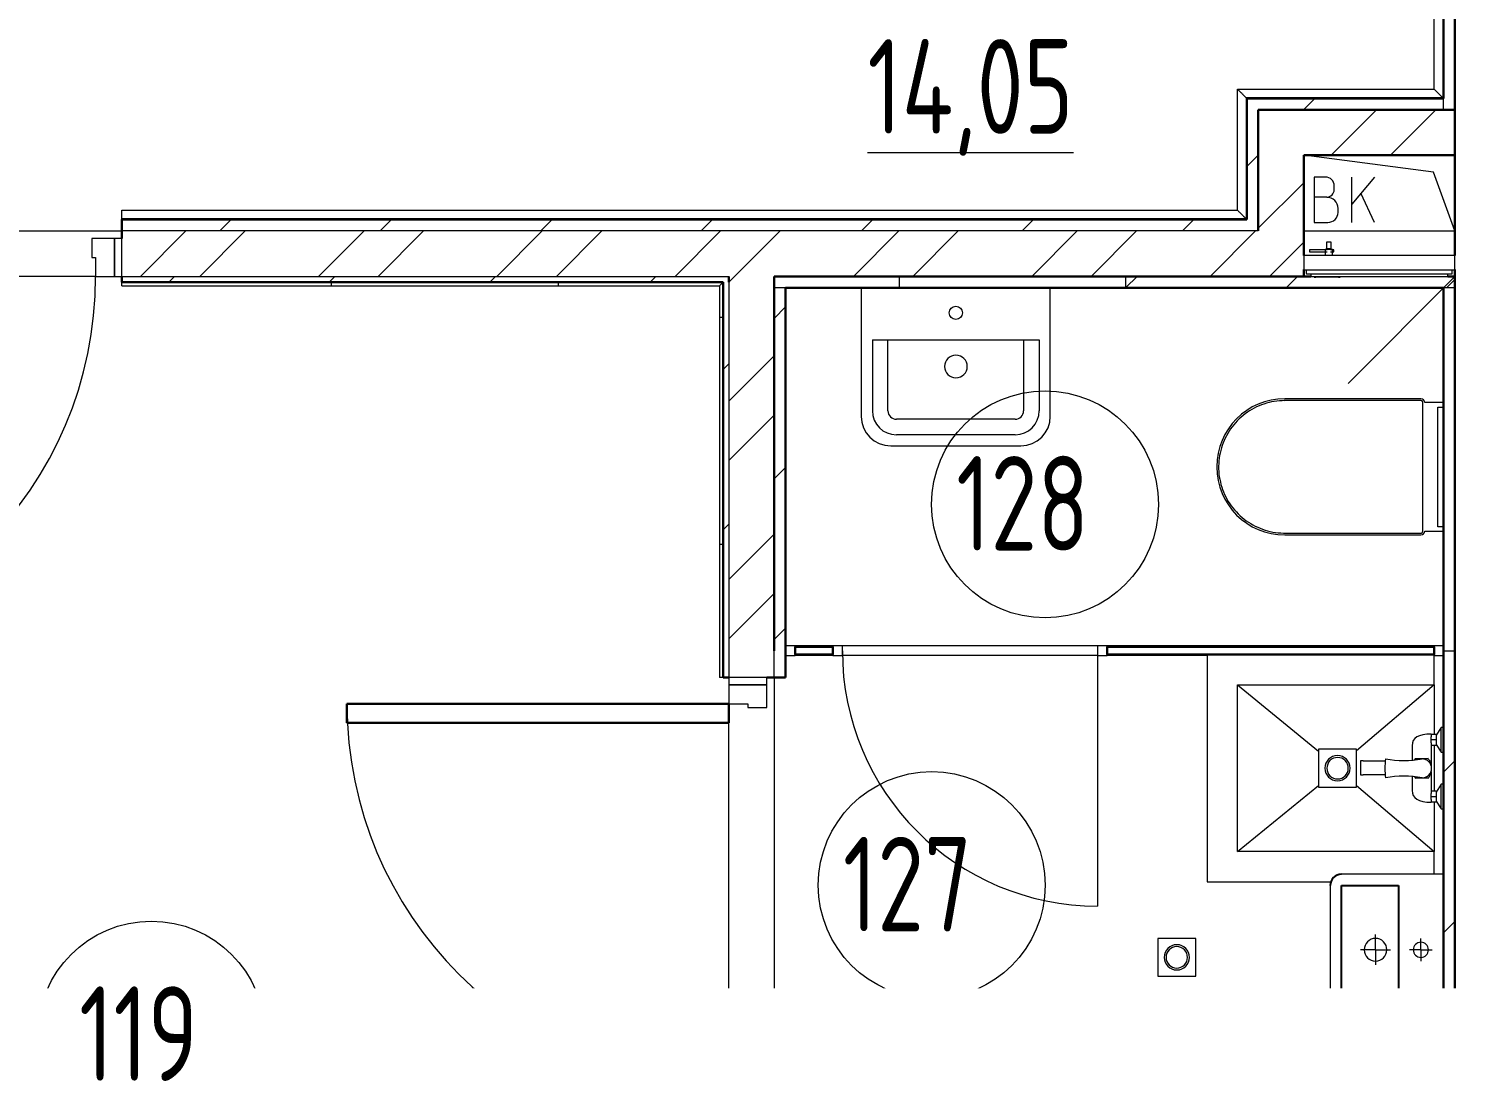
# Model space of a CAD drawing. Header units: millimetres. Extents: x -396912 to 182286, y -43638 to 41610.
# Drawn here: x -2323 to 1453, y -9726 to -6942 of the extents above; entities that cross this region are included whole.
import ezdxf
from ezdxf import colors
from ezdxf.entities.mleader import LeaderData, LeaderLine
from ezdxf.math import Vec2, Vec3

# ---------------------------------------------------------------- set-up
doc = ezdxf.new("R2010")
doc.units = ezdxf.units.MM
for name, color, linetype, lineweight in [('RC-Выноски', 7, 'Continuous', 0), ('Витраж', 7, 'Continuous', 9), ('Двери', 252, 'Continuous', 9), ('Марки помещений', 252, 'Continuous', 20), ('Обобщенные модели', 252, 'Continuous', 18), ('Оборудование', 8, 'Continuous', 18), ('Ограждение', 252, 'Continuous', 9), ('Сантехника', 252, 'Continuous', 9), ('Стены внутренние', 7, 'Continuous', 18), ('Стены наружные', 7, 'Continuous', 18), ('Стены разрез', 7, 'Continuous', 30), ('Стены штриховка', 7, 'Continuous', 9)]:
    doc.layers.add(name, color=color, linetype=linetype, lineweight=lineweight)
doc.layers.add('Узлы', color=7, linetype='Continuous')
doc.styles.add('GOST Common_3', font='', dxfattribs={"height": 3.5})
doc.styles.add('RubezhCAD', font='', dxfattribs={"oblique": 10})
doc.styles.get('GOST Common_3').set_extended_font_data('GOST 2.304 type A')
doc.styles.get('RubezhCAD').set_extended_font_data('GOST type A')
pattern_1 = [(0, (-32121.8, 94), (0, 600), []), (90, (-32121.8, 94), (-600, 4e-14), [])]
pattern_2 = [(0, (-32121.82, 94), (190.5, 190.5), [95.25, -285.75]), (90, (-32074.2, 46.37), (-190.5, 190.5), [95.25, -285.75])]

# ---------------------------------------------------------------- blocks, each defined once
blk = doc.blocks.new('1 этаж')
at = {"layer": 'Ограждение', "true_color": 0x636466}
h = blk.add_hatch(dxfattribs=at)
h.set_pattern_fill('FP_34', color=251, style=0, pattern_type=2)
h.set_pattern_definition(pattern_2)
h.paths.add_polyline_path([(-4282.8, -8045.7), (-4282.8, -5375.7), (-4284.8, -5377.7), (-4284.8, -8043.7)])
h = blk.add_hatch(dxfattribs=at)
h.set_pattern_fill('FP_34', color=251, style=0, pattern_type=2)
h.set_pattern_definition(pattern_2)
h.paths.add_polyline_path([(-4802.8, -8365.7), (-4802.8, -8045.7), (-4804.8, -8043.7), (-4804.8, -8363.7)])
h = blk.add_hatch(dxfattribs=at)
h.set_pattern_fill('FP_25', color=251, style=0, pattern_type=2)
h.set_pattern_definition(pattern_1)
h.paths.add_polyline_path([(-6197.8, -8540.7), (-6187.8, -8530.7), (-7777.8, -8530.7), (-7777.8, -8540.7), (-6495.2, -8540.7)])
h = blk.add_hatch(dxfattribs=at)
h.set_pattern_fill('FP_25', color=251, style=0, pattern_type=2)
h.set_pattern_definition(pattern_1)
h.paths.add_polyline_path([(-6187.8, -9575.7), (-6187.8, -8530.7), (-6197.8, -8540.7), (-6197.8, -9575.7)])
at = {"color": 251, "lineweight": 18, "true_color": 0x636466}
for p, q in [((-4309.4, -8240.2), (-4652.8, -8195.7)), ((-4595.3, -8253), (-4625.3, -8253)), ((-4625.3, -8253), (-4625.3, -8373)), ((-4465.3, -8253), (-4525.3, -8324.5)), ((-4525.3, -8373), (-4525.3, -8253)), ((-4252.8, -8395.7), (-4309.4, -8240.2)), ((-4592, -8306.4), (-4625.3, -8306.4)), ((-4572, -8286.4), (-4572, -8276.4)), ((-4465.3, -8373), (-4501.3, -8295.9)), ((-4562, -8346.4), (-4562, -8336.4)), ((-4625.3, -8373), (-4588.6, -8373))]:
    blk.add_line(p, q, dxfattribs=at)
for centre, radius, start, end in [((-4595.3, -8276.4), 23.3, 0, 90), ((-4592, -8286.4), 20, 270, 0), ((-4592, -8336.4), 30, 0, 90), ((-4588.6, -8346.4), 26.7, 270, 0)]:
    blk.add_arc(centre, radius, start, end, dxfattribs=at)
at = {"layer": 'Витраж', "color": 251, "lineweight": 18, "true_color": 0x636466}
for p, q in [((-5997.8, -9492.7), (-6022.8, -9492.7)), ((-6022.8, -9492.7), (-6022.8, -9517.7)), ((-5997.8, -9517.7), (-5997.8, -9492.7)), ((-6022.8, -9517.7), (-5997.8, -9517.7))]:
    blk.add_line(p, q, dxfattribs=at)
at = {"layer": 'Витраж', "color": 251, "true_color": 0x636466}
for p, q in [((-5897.8, -9492.7), (-5997.8, -9492.7)), ((-5197.8, -9492.7), (-5872.8, -9492.7)), ((-4307.8, -9492.7), (-5172.8, -9492.7)), ((-5897.8, -9517.7), (-5997.8, -9517.7)), ((-5197.8, -9517.7), (-5872.8, -9517.7)), ((-4907.8, -9517.7), (-5172.8, -9517.7))]:
    blk.add_line(p, q, dxfattribs=at)
at = {"layer": 'Витраж', "color": 251, "lineweight": 18, "true_color": 0x636466, "extrusion": (0, 0, -1)}
for p, q in [((-5872.8, -9492.7), (-5897.8, -9492.7)), ((-5897.8, -9492.7), (-5897.8, -9517.7)), ((-5872.8, -9517.7), (-5872.8, -9492.7)), ((-5172.8, -9492.7), (-5197.8, -9492.7)), ((-5197.8, -9492.7), (-5197.8, -9517.7)), ((-5172.8, -9517.7), (-5172.8, -9492.7)), ((-4282.8, -9492.7), (-4307.8, -9492.7)), ((-4307.8, -9492.7), (-4307.8, -9517.7)), ((-4282.8, -9517.7), (-4282.8, -9492.7)), ((-5897.8, -9517.7), (-5872.8, -9517.7)), ((-5197.8, -9517.7), (-5172.8, -9517.7)), ((-4307.8, -9517.7), (-4282.8, -9517.7))]:
    blk.add_line(p, q, dxfattribs=at)
at = {"layer": 'Двери', "color": 251, "true_color": 0x636466}
for p, q in [((-7797.8, -8415.7), (-7857.8, -8415.7)), ((-7857.8, -8415.7), (-7857.8, -8465.7)), ((-7797.8, -8515.7), (-7797.8, -8415.7)), ((-7797.8, -8415.7), (-7797.8, -8515.7)), ((-7777.8, -8415.7), (-7797.8, -8415.7)), ((-7777.8, -8515.7), (-7777.8, -8415.7)), ((-7857.8, -8465.7), (-7847.8, -8465.7)), ((-7847.8, -8465.7), (-7847.8, -8515.7)), ((-7847.8, -8515.7), (-7797.8, -8515.7)), ((-7797.8, -8515.7), (-7777.8, -8515.7)), ((-5197.8, -9517.7), (-5197.8, -10180.2)), ((-6072.8, -9575.7), (-6172.8, -9575.7)), ((-6172.8, -9575.7), (-6172.8, -9595.7)), ((-6072.8, -9595.7), (-6072.8, -9575.7)), ((-6072.8, -9595.7), (-6172.8, -9595.7)), ((-6172.8, -9595.7), (-6172.8, -9645.7)), ((-6172.8, -9595.7), (-6072.8, -9595.7)), ((-6072.8, -9655.7), (-6072.8, -9595.7)), ((-6172.8, -9645.7), (-6122.8, -9645.7)), ((-6122.8, -9645.7), (-6122.8, -9655.7)), ((-6122.8, -9655.7), (-6072.8, -9655.7))]:
    blk.add_line(p, q, dxfattribs=at)
at = {"layer": 'Двери', "color": 251, "lineweight": 30, "true_color": 0x636466}
for p, q in [((-6172.8, -9645.7), (-7182.8, -9645.7)), ((-7182.8, -9645.7), (-7182.8, -9695.7)), ((-6172.8, -9695.7), (-6172.8, -9645.7)), ((-7182.8, -9695.7), (-6172.8, -9695.7))]:
    blk.add_line(p, q, dxfattribs=at)
at = {"layer": 'Двери', "color": 251, "true_color": 0x636466}
for centre, radius, start, end in [((-8857.8, -8515.7), 1010, 270, 0), ((-5197.8, -9505.2), 675, 180, 270), ((-6172.8, -9645.7), 1010, 180, 270)]:
    blk.add_arc(centre, radius, start, end, dxfattribs=at)
at = {"layer": 'Марки помещений', "color": 251, "true_color": 0x636466}
for centre in [(-5336.8, -9118.4), (-5636.4, -10124.9), (-7700.3, -10520.1)]:
    blk.add_circle(centre, 300, dxfattribs=at)
at = {"layer": 'Обобщенные модели', "color": 251, "true_color": 0x636466}
for p, q in [((-5822.8, -8545.7), (-5822.8, -8885.7)), ((-5322.8, -8885.7), (-5322.8, -8545.7)), ((-5793.4, -8683.7), (-5793.4, -8870.9)), ((-5793.4, -8683.7), (-5352.2, -8683.7)), ((-5752.1, -8870.9), (-5752.1, -8683.7)), ((-5393.5, -8683.7), (-5393.5, -8870.9)), ((-5352.2, -8683.7), (-5352.2, -8870.9)), ((-5415.8, -8893.2), (-5729.8, -8893.2)), ((-5415.8, -8934.5), (-5729.8, -8934.5)), ((-5744.8, -8963.7), (-5572.7, -8963.7)), ((-5572.7, -8963.7), (-5400.8, -8963.7)), ((-4307.8, -9515.7), (-4907.8, -9515.7)), ((-4907.8, -9515.7), (-4907.8, -10115.7)), ((-4307.8, -9595.7), (-4307.8, -9517.7)), ((-4827.8, -10035.7), (-4827.8, -9595.7)), ((-4827.8, -9595.7), (-4307.8, -9595.7)), ((-4827.8, -9595.7), (-4613.3, -9770.4)), ((-4307.8, -9595.7), (-4513.3, -9769.6)), ((-4307.8, -9595.7), (-4307.8, -9725.8)), ((-4307.8, -9755.8), (-4307.8, -9875.8)), ((-4827.8, -10035.7), (-4613.3, -9861.1)), ((-4513.3, -9861.9), (-4307.8, -10035.7)), ((-4307.8, -9905.8), (-4307.8, -10035.7)), ((-4307.8, -10035.7), (-4827.8, -10035.7)), ((-4307.8, -10095.7), (-4307.8, -10035.7)), ((-4907.8, -10115.7), (-4580.9, -10115.7))]:
    blk.add_line(p, q, dxfattribs=at)
blk.add_circle((-5572.8, -8612), 17.5, dxfattribs=at)
for centre, radius, start, end in [((-5572.4, -8753.9), 30, 0, 180), ((-5572.4, -8753.9), 30, 180, 0), ((-5729.8, -8870.9), 63.6, 180, 270), ((-5729.8, -8870.9), 22.3, 180, 270), ((-5415.8, -8870.9), 63.6, 270, 0), ((-5415.8, -8870.9), 22.3, 270, 0), ((-5744.8, -8885.7), 78, 180, 270), ((-5400.8, -8885.7), 78, 270, 0)]:
    blk.add_arc(centre, radius, start, end, dxfattribs=at)
at = {"layer": 'Обобщенные модели', "color": 251, "lineweight": 9, "true_color": 0x636466}
for centre, radius, start, end in [((-4252.1, -9816.2), 186, 172.307, 187.693), ((-4387.9, -9519), 276.6, 259.8828, 280.1172), ((-4339.3, -9816.2), 24.9, 270, 90), ((-4387.9, -10113.4), 276.6, 79.8828, 100.1172)]:
    blk.add_arc(centre, radius, start, end, dxfattribs=at)
for points in [[(-4333.4, -9792), (-4335.3, -9791.5), (-4337.3, -9791.3), (-4339.3, -9791.3)], [(-4339.3, -9841.1), (-4337.3, -9841.1), (-4335.3, -9840.8), (-4333.4, -9840.4)]]:
    blk.add_open_spline(points, degree=3, dxfattribs=at)
for points, knots in [([(-4328.1, -9793.9), (-4328.5, -9793.7), (-4329.4, -9793.3), (-4330.5, -9792.9), (-4331.1, -9792.7), (-4331.3, -9792.6)], [0.71428571, 0.71428571, 0.71428571, 0.71428571, 0.75, 0.78571429, 0.80227909, 0.80227909, 0.80227909, 0.80227909]), ([(-4323.5, -9796.9), (-4323.9, -9796.6), (-4324.5, -9796.1), (-4325.2, -9795.6), (-4325.5, -9795.4)], [0.57142857, 0.57142857, 0.57142857, 0.57142857, 0.60714286, 0.63719083, 0.63719083, 0.63719083, 0.63719083]), ([(-4318.4, -9802.6), (-4318.6, -9802.3), (-4318.9, -9801.8), (-4319.4, -9801.2), (-4319.8, -9800.7), (-4320.2, -9800.2), (-4320.6, -9799.7), (-4320.8, -9799.5), (-4320.9, -9799.4)], [0.365798, 0.365798, 0.365798, 0.365798, 0.3928571, 0.4107143, 0.4285714, 0.4464286, 0.4642857, 0.4733784, 0.4733784, 0.4733784, 0.4733784]), ([(-4315.6, -9808.4), (-4315.7, -9808.1), (-4315.9, -9807.5), (-4316.3, -9806.6), (-4316.6, -9805.8), (-4316.8, -9805.4), (-4316.9, -9805.2)], [0.1967317, 0.1967317, 0.1967317, 0.1967317, 0.21428571, 0.25, 0.26785714, 0.28571429, 0.28571429, 0.28571429, 0.28571429]), ([(-4314.4, -9816.2), (-4314.4, -9815.2), (-4314.5, -9813.7), (-4314.7, -9811.8), (-4314.9, -9810.9), (-4315, -9810.4)], [0, 0, 0, 0, 0.0714286, 0.1071429, 0.1428571, 0.1428571, 0.1428571, 0.1428571]), ([(-4315, -9822), (-4314.9, -9821.5), (-4314.7, -9820.6), (-4314.5, -9818.7), (-4314.4, -9817.2), (-4314.4, -9816.2)], [0.8571429, 0.8571429, 0.8571429, 0.8571429, 0.8928571, 0.9285714, 1, 1, 1, 1]), ([(-4331.3, -9839.8), (-4331.1, -9839.7), (-4330.5, -9839.5), (-4329.4, -9839.1), (-4328.5, -9838.7), (-4328.1, -9838.5)], [0.19772091, 0.19772091, 0.19772091, 0.19772091, 0.21428571, 0.25, 0.28571429, 0.28571429, 0.28571429, 0.28571429]), ([(-4325.5, -9837), (-4325.2, -9836.8), (-4324.5, -9836.3), (-4323.9, -9835.8), (-4323.5, -9835.5)], [0.36280917, 0.36280917, 0.36280917, 0.36280917, 0.39285714, 0.42857143, 0.42857143, 0.42857143, 0.42857143]), ([(-4320.9, -9833), (-4320.8, -9832.9), (-4320.4, -9832.5), (-4319.9, -9831.9), (-4319.4, -9831.2), (-4318.9, -9830.6), (-4318.6, -9830.1), (-4318.4, -9829.8)], [0.5266216, 0.5266216, 0.5266216, 0.5266216, 0.5357143, 0.5714286, 0.5892857, 0.6071429, 0.634202, 0.634202, 0.634202, 0.634202]), ([(-4316.9, -9827.2), (-4316.8, -9827), (-4316.6, -9826.6), (-4316.3, -9825.7), (-4315.9, -9824.9), (-4315.7, -9824.2), (-4315.6, -9824)], [0.71428571, 0.71428571, 0.71428571, 0.71428571, 0.73214286, 0.75, 0.78571429, 0.8032683, 0.8032683, 0.8032683, 0.8032683])]:
    blk.add_open_spline(points, degree=3, knots=knots, dxfattribs=at)
at = {"layer": 'Оборудование', "color": 251, "true_color": 0x636466}
for p, q in [((-4637, -8445.4), (-4637, -8450.4)), ((-4591.1, -8445.4), (-4637, -8445.4)), ((-4637, -8450.4), (-4591.1, -8450.4)), ((-4596, -8444.8), (-4596, -8460.7)), ((-4576.7, -8444.8), (-4596, -8444.8)), ((-4592.4, -8442.9), (-4594.4, -8444.8)), ((-4592.4, -8425.4), (-4592.4, -8442.9)), ((-4580.2, -8425.4), (-4592.4, -8425.4)), ((-4580.2, -8442.9), (-4592.4, -8442.9)), ((-4573.2, -8445.4), (-4581.5, -8445.4)), ((-4581.5, -8450.4), (-4573.2, -8450.4)), ((-4580.2, -8442.9), (-4580.2, -8425.4)), ((-4578.2, -8444.8), (-4580.2, -8442.9)), ((-4576.7, -8460.7), (-4576.7, -8444.8)), ((-4573.2, -8450.4), (-4573.2, -8445.4)), ((-4652.8, -8460.7), (-4652.8, -8497.1)), ((-4252.8, -8460.7), (-4652.8, -8460.7)), ((-4252.8, -8497.1), (-4252.8, -8460.7)), ((-4651.9, -8498), (-4253.7, -8498)), ((-4645.8, -8498), (-4645.8, -8507.8)), ((-4644.8, -8508.7), (-4260.8, -8508.7)), ((-4633.8, -8510.3), (-4633.8, -8515.7)), ((-4633.8, -8515.7), (-4271.8, -8515.7)), ((-4624.8, -8515.7), (-4624.8, -8517.7)), ((-4624.8, -8517.7), (-4620.8, -8517.7)), ((-4560.3, -8517.7), (-4620.8, -8517.7)), ((-4560.3, -8517.7), (-4556.3, -8517.7)), ((-4556.3, -8517.7), (-4556.3, -8515.7)), ((-4252.8, -8515.7), (-4535.6, -8798.6)), ((-4271.8, -8515.7), (-4271.8, -8510.3)), ((-4259.8, -8507.8), (-4259.8, -8498))]:
    blk.add_line(p, q, dxfattribs=at)
for points, knots in [([(-4652.8, -8497.1), (-4652.8, -8497.2), (-4652.8, -8497.4), (-4652.7, -8497.6), (-4652.6, -8497.7), (-4652.4, -8497.8), (-4652.3, -8497.9), (-4652.1, -8498), (-4652, -8498), (-4651.9, -8498)], [0, 0, 0, 0, 0.166667, 0.333333, 0.458333, 0.583333, 0.708333, 0.833333, 1, 1, 1, 1]), ([(-4645.8, -8507.8), (-4645.8, -8507.9), (-4645.8, -8508), (-4645.7, -8508.2), (-4645.6, -8508.4), (-4645.4, -8508.5), (-4645.3, -8508.6), (-4645.2, -8508.7), (-4645.1, -8508.7), (-4644.9, -8508.7), (-4644.8, -8508.7)], [0, 0, 0, 0, 0.166667, 0.333333, 0.458333, 0.583333, 0.666667, 0.75, 0.833333, 1, 1, 1, 1]), ([(-4635.3, -8508.7), (-4635.2, -8508.7), (-4635, -8508.8), (-4634.7, -8508.8), (-4634.6, -8508.9), (-4634.4, -8509), (-4634.2, -8509.2), (-4634.1, -8509.3), (-4634, -8509.5), (-4633.9, -8509.7), (-4633.8, -8509.9), (-4633.8, -8510.1), (-4633.8, -8510.3)], [0, 0, 0, 0, 0.166667, 0.25, 0.333333, 0.416667, 0.5, 0.583333, 0.666667, 0.75, 0.833333, 1, 1, 1, 1]), ([(-4271.8, -8510.3), (-4271.8, -8510.1), (-4271.8, -8509.9), (-4271.7, -8509.7), (-4271.6, -8509.5), (-4271.5, -8509.3), (-4271.4, -8509.2), (-4271.2, -8509), (-4271, -8508.9), (-4270.9, -8508.8), (-4270.6, -8508.8), (-4270.4, -8508.7), (-4270.3, -8508.7)], [-1, -1, -1, -1, -0.833333, -0.75, -0.666667, -0.583333, -0.5, -0.416667, -0.333333, -0.25, -0.166667, 0, 0, 0, 0]), ([(-4260.8, -8508.7), (-4260.7, -8508.7), (-4260.5, -8508.7), (-4260.4, -8508.7), (-4260.3, -8508.6), (-4260.2, -8508.5), (-4260, -8508.4), (-4259.9, -8508.2), (-4259.8, -8508), (-4259.8, -8507.9), (-4259.8, -8507.8)], [-1, -1, -1, -1, -0.833333, -0.75, -0.666667, -0.583333, -0.458333, -0.333333, -0.166667, 0, 0, 0, 0]), ([(-4253.7, -8498), (-4253.6, -8498), (-4253.5, -8498), (-4253.3, -8498), (-4253.2, -8497.9), (-4253, -8497.7), (-4252.9, -8497.6), (-4252.8, -8497.4), (-4252.8, -8497.2), (-4252.8, -8497.1)], [-1, -1, -1, -1, -0.833333, -0.75, -0.583333, -0.458333, -0.333333, -0.166667, 0, 0, 0, 0])]:
    blk.add_open_spline(points, degree=3, knots=knots, dxfattribs=at)
at = {"layer": 'Ограждение', "color": 251, "true_color": 0x636466}
for p, q in [((-4284.8, -5377.7), (-4284.8, -8043.7)), ((-4307.8, -8020.7), (-4307.8, -5400.7)), ((-4827.8, -8020.7), (-4307.8, -8020.7)), ((-4827.8, -8340.7), (-4827.8, -8020.7)), ((-4284.8, -8043.7), (-4804.8, -8043.7)), ((-4804.8, -8043.7), (-4804.8, -8363.7)), ((-7777.8, -8363.7), (-7777.8, -8340.7)), ((-7777.8, -8340.7), (-4827.8, -8340.7)), ((-7777.8, -8365.7), (-7777.8, -8363.7)), ((-4804.8, -8363.7), (-7777.8, -8363.7)), ((-7777.8, -8540.7), (-7777.8, -8530.7)), ((-6197.8, -8540.7), (-6187.8, -8530.7)), ((-7777.8, -8540.7), (-6197.8, -8540.7)), ((-6197.8, -8540.7), (-6197.8, -9575.7)), ((-6187.8, -9575.7), (-6197.8, -9575.7))]:
    blk.add_line(p, q, dxfattribs=at)
for points in [[(-4827.8, -8020.7), (-4825.7, -8022.7), (-4822.8, -8025.7), (-4819, -8029.6), (-4816.7, -8031.8), (-4815, -8033.5), (-4813.4, -8035.2), (-4811.9, -8036.7), (-4810.5, -8038), (-4809.2, -8039.3), (-4807.8, -8040.7), (-4806.5, -8042), (-4805.2, -8043.3), (-4804.8, -8043.7), (-4804.8, -8043.7)], [(-4307.8, -8020.7), (-4305.8, -8022.8), (-4302.8, -8025.7), (-4299, -8029.6), (-4296.7, -8031.8), (-4295, -8033.5), (-4293.4, -8035.2), (-4291.9, -8036.7), (-4290.5, -8038), (-4289.2, -8039.3), (-4287.8, -8040.7), (-4286.5, -8042), (-4285.2, -8043.3), (-4284.8, -8043.7), (-4284.8, -8043.7)], [(-4827.8, -8340.7), (-4825.8, -8342.8), (-4822.8, -8345.7), (-4819, -8349.6), (-4816.7, -8351.8), (-4815, -8353.5), (-4813.4, -8355.2), (-4811.9, -8356.7), (-4810.5, -8358), (-4809.2, -8359.3), (-4807.8, -8360.7), (-4806.5, -8362), (-4805.2, -8363.3), (-4804.8, -8363.7), (-4804.8, -8363.7)]]:
    blk.add_open_spline(points, degree=3, knots=[0, 0, 0, 0, 0.166667, 0.25, 0.333333, 0.375, 0.416667, 0.5, 0.541667, 0.583333, 0.666667, 0.75, 0.833333, 1, 1, 1, 1], dxfattribs=at)
at = {"layer": 'Сантехника', "color": 251, "true_color": 0x636466}
for p, q in [((-4342.8, -8839.2), (-4702.8, -8839.2)), ((-4342.8, -8844.2), (-4702.8, -8844.2)), ((-4337.8, -9189.2), (-4337.8, -8849.2)), ((-4282.8, -8849.2), (-4332.8, -8849.2)), ((-4297.8, -9177.4), (-4297.8, -8861)), ((-4297.8, -8861), (-4282.8, -8861)), ((-4702.8, -9194.2), (-4342.8, -9194.2)), ((-4702.8, -9199.2), (-4342.8, -9199.2)), ((-4332.8, -9189.2), (-4282.8, -9189.2)), ((-4282.8, -9177.4), (-4297.8, -9177.4)), ((-4315.8, -9725.5), (-4315.8, -9732.9)), ((-4315.8, -9725.8), (-4302.8, -9725.8)), ((-4315.8, -9740.8), (-4315.8, -9732.9)), ((-4315.8, -9748.6), (-4315.8, -9740.8)), ((-4302.8, -9740.8), (-4315.8, -9740.8)), ((-4289.2, -9708.2), (-4302.8, -9728.7)), ((-4302.8, -9725.8), (-4302.8, -9740.8)), ((-4302.8, -9740.8), (-4302.8, -9755.8)), ((-4282.8, -9708.2), (-4289.2, -9708.2)), ((-4289.2, -9773.2), (-4289.2, -9708.2)), ((-4513.3, -9765.7), (-4613.3, -9765.7)), ((-4613.3, -9765.7), (-4613.3, -9865.7)), ((-4513.3, -9865.7), (-4513.3, -9765.7)), ((-4366, -9756.3), (-4366, -9793.7)), ((-4315.8, -9748.6), (-4315.8, -9796.5)), ((-4302.8, -9755.8), (-4315.8, -9755.8)), ((-4302.8, -9752.7), (-4289.2, -9773.2)), ((-4289.2, -9773.2), (-4282.8, -9773.2)), ((-4502.8, -9796.5), (-4502.8, -9833.7)), ((-4495.6, -9796.5), (-4502.8, -9796.5)), ((-4495.6, -9796.5), (-4436.8, -9796.5)), ((-4357.5, -9789.8), (-4323.4, -9789.8)), ((-4357.5, -9789.8), (-4343.7, -9791.7)), ((-4323.4, -9789.8), (-4336.1, -9791.7)), ((-4321.1, -9796.5), (-4315.8, -9796.5)), ((-4315.8, -9796.5), (-4315.8, -9808.3)), ((-4502.8, -9833.7), (-4495.6, -9833.7)), ((-4436.9, -9833.7), (-4495.6, -9833.7)), ((-4366, -9838.7), (-4366, -9874.8)), ((-4357.5, -9842.3), (-4346.7, -9840.4)), ((-4323.4, -9842.3), (-4357.5, -9842.3)), ((-4333.7, -9840.3), (-4323.4, -9842.3)), ((-4315.8, -9833.7), (-4320.1, -9833.7)), ((-4315.8, -9824.1), (-4315.8, -9833.7)), ((-4315.8, -9833.7), (-4315.8, -9882.9)), ((-4613.3, -9865.7), (-4513.3, -9865.7)), ((-4315.8, -9875.8), (-4302.8, -9875.8)), ((-4315.8, -9890.8), (-4315.8, -9882.9)), ((-4315.8, -9898.6), (-4315.8, -9890.8)), ((-4315.8, -9890.8), (-4302.8, -9890.8)), ((-4289.1, -9858.2), (-4302.8, -9878.7)), ((-4302.8, -9875.8), (-4302.8, -9890.8)), ((-4302.8, -9890.8), (-4302.8, -9905.8)), ((-4282.8, -9858.2), (-4289.1, -9858.2)), ((-4289.1, -9923.3), (-4289.1, -9858.2)), ((-4315.8, -9898.6), (-4315.8, -9905.6)), ((-4302.8, -9905.8), (-4315.8, -9905.8)), ((-4302.8, -9902.7), (-4289.1, -9923.3)), ((-4289.1, -9923.3), (-4282.8, -9923.3)), ((-4938.3, -10265.7), (-5038.3, -10265.7)), ((-5038.3, -10265.7), (-5038.3, -10365.7)), ((-4938.3, -10365.7), (-4938.3, -10265.7)), ((-5038.3, -10365.7), (-4938.3, -10365.7))]:
    blk.add_line(p, q, dxfattribs=at)
at = {"layer": 'Сантехника', "color": 251, "true_color": 0x636466, "flags": 128}
for points in [[(-4702.8, -8844.2), (-4709.8, -8844.4), (-4716.8, -8844.8), (-4723.8, -8845.5), (-4730.7, -8846.5), (-4737.6, -8847.7), (-4744.4, -8849.3), (-4751.2, -8851.1), (-4757.9, -8853.1), (-4764.4, -8855.5), (-4770.9, -8858), (-4777.3, -8860.9), (-4783.6, -8864), (-4789.8, -8867.4), (-4795.8, -8871), (-4801.6, -8874.8), (-4807.3, -8878.9), (-4812.8, -8883.2), (-4818.2, -8887.7), (-4823.4, -8892.4), (-4828.3, -8897.3), (-4833.1, -8902.4), (-4837.7, -8907.7), (-4842, -8913.2), (-4846.2, -8918.9), (-4850.1, -8924.7), (-4853.7, -8930.6), (-4857.1, -8936.8), (-4860.3, -8943), (-4863.2, -8949.4), (-4865.9, -8955.8), (-4868.3, -8962.4), (-4870.5, -8969.1), (-4872.3, -8975.8), (-4873.9, -8982.6), (-4875.3, -8989.5), (-4876.3, -8996.4), (-4877.1, -9003.4), (-4877.6, -9010.3), (-4877.8, -9017.3), (-4877.7, -9024.3), (-4877.4, -9031.3), (-4876.8, -9038.3), (-4875.9, -9045.2), (-4874.7, -9052.1), (-4873.2, -9059), (-4871.5, -9065.8), (-4869.5, -9072.5), (-4867.2, -9079.1), (-4864.7, -9085.6), (-4861.9, -9092.1), (-4858.9, -9098.4), (-4855.6, -9104.5), (-4852.1, -9110.6), (-4848.3, -9116.5), (-4844.3, -9122.2), (-4840.1, -9127.8), (-4835.6, -9133.2), (-4830.9, -9138.4), (-4826.1, -9143.4), (-4821, -9148.3), (-4815.8, -9152.9), (-4810.3, -9157.3), (-4804.7, -9161.5), (-4798.9, -9165.5), (-4793, -9169.2), (-4786.9, -9172.7), (-4780.7, -9175.9), (-4774.4, -9178.9), (-4768, -9181.6), (-4761.4, -9184.1), (-4754.8, -9186.3), (-4748.1, -9188.3), (-4741.3, -9190), (-4734.4, -9191.4), (-4727.5, -9192.5), (-4720.5, -9193.3), (-4713.6, -9193.9), (-4706.6, -9194.2), (-4702.8, -9194.2)], [(-4337.8, -8849.2), (-4337.8, -8849), (-4337.8, -8848.8), (-4337.8, -8848.6), (-4337.9, -8848.4), (-4337.9, -8848.2), (-4337.9, -8848), (-4338, -8847.9), (-4338.1, -8847.7), (-4338.1, -8847.5), (-4338.2, -8847.3), (-4338.3, -8847.1), (-4338.4, -8846.9), (-4338.5, -8846.8), (-4338.6, -8846.6), (-4338.7, -8846.4), (-4338.8, -8846.2), (-4338.9, -8846.1), (-4339, -8845.9), (-4339.2, -8845.8), (-4339.3, -8845.6), (-4339.5, -8845.5), (-4339.6, -8845.4), (-4339.8, -8845.3), (-4339.9, -8845.1), (-4340.1, -8845), (-4340.3, -8844.9), (-4340.4, -8844.8), (-4340.6, -8844.7), (-4340.8, -8844.7), (-4341, -8844.6), (-4341.2, -8844.5), (-4341.4, -8844.4), (-4341.6, -8844.4), (-4341.8, -8844.3), (-4342, -8844.3), (-4342.1, -8844.3), (-4342.3, -8844.3), (-4342.5, -8844.2), (-4342.7, -8844.2), (-4342.8, -8844.2)], [(-4342.8, -9194.2), (-4342.6, -9194.2), (-4342.4, -9194.2), (-4342.2, -9194.2), (-4342, -9194.2), (-4341.8, -9194.1), (-4341.6, -9194.1), (-4341.4, -9194), (-4341.2, -9194), (-4341, -9193.9), (-4340.9, -9193.8), (-4340.7, -9193.8), (-4340.5, -9193.7), (-4340.3, -9193.6), (-4340.1, -9193.5), (-4340, -9193.4), (-4339.8, -9193.2), (-4339.7, -9193.1), (-4339.5, -9193), (-4339.4, -9192.9), (-4339.2, -9192.7), (-4339.1, -9192.6), (-4338.9, -9192.4), (-4338.8, -9192.3), (-4338.7, -9192.1), (-4338.6, -9191.9), (-4338.5, -9191.8), (-4338.4, -9191.6), (-4338.3, -9191.4), (-4338.2, -9191.2), (-4338.1, -9191), (-4338.1, -9190.9), (-4338, -9190.7), (-4338, -9190.5), (-4337.9, -9190.3), (-4337.9, -9190.1), (-4337.8, -9189.9), (-4337.8, -9189.7), (-4337.8, -9189.5), (-4337.8, -9189.3), (-4337.8, -9189.2)]]:
    blk.add_lwpolyline(points, dxfattribs=at)
at = {"layer": 'Сантехника', "color": 251, "true_color": 0x636466}
for centre, radius, start, end in [((-4702.8, -9019.2), 180, 90, 270), ((-4702.8, -9019.2), 175, 90, 90.9078), ((-4702.8, -9019.2), 175, 90, 90.9078), ((-4342.8, -8849.2), 10, 0, 90), ((-4342.8, -8849.2), 5, 60, 90), ((-4342.8, -8849.2), 5, 60, 90), ((-4342.8, -8849.2), 5, 60, 75), ((-4342.8, -8849.2), 5, 0, 30), ((-4342.8, -8849.2), 5, 0, 30), ((-4342.8, -8849.2), 5, 0, 30), ((-4702.8, -9019.2), 175, 269.0922, 270), ((-4702.8, -9019.2), 175, 269.0922, 270), ((-4342.8, -9189.2), 10, 270, 0), ((-4342.8, -9189.2), 5, 270, 300), ((-4342.8, -9189.2), 5, 270, 300), ((-4342.8, -9189.2), 5, 285, 300), ((-4342.8, -9189.2), 5, 330, 0), ((-4342.8, -9189.2), 5, 330, 0), ((-4342.8, -9189.2), 5, 330, 0), ((-4563.3, -9815.7), 33.3, 0, 180), ((-4563.3, -9815.7), 33.3, 180, 0), ((-4563.3, -9815.7), 28.3, 0, 180), ((-4563.3, -9815.7), 28.3, 180, 0), ((-4988.3, -10315.7), 33.3, 0, 180), ((-4988.3, -10315.7), 28.3, 0, 180), ((-4988.3, -10315.7), 33.3, 180, 0), ((-4988.3, -10315.7), 28.3, 180, 0)]:
    blk.add_arc(centre, radius, start, end, dxfattribs=at)
for points in [[(-4315.8, -9725.5), (-4349.3, -9725.5), (-4366, -9735.8), (-4366, -9756.3)], [(-4359.4, -9793.1), (-4358.8, -9792), (-4358.1, -9790.9), (-4357.5, -9789.8)], [(-4323.4, -9789.8), (-4322.7, -9790.9), (-4321.5, -9793.1), (-4320.4, -9795.4), (-4319.9, -9796.5)], [(-4321.1, -9796.5), (-4319.9, -9798.7), (-4318.9, -9800.9), (-4318.1, -9803.2)], [(-4357.5, -9842.3), (-4358, -9841.3), (-4358.6, -9840.4), (-4359.1, -9839.4)], [(-4319.1, -9833.7), (-4319.7, -9835.2), (-4321, -9838.2), (-4322.6, -9841), (-4323.4, -9842.3)], [(-4318.5, -9830), (-4319, -9831.2), (-4319.5, -9832.5), (-4320.1, -9833.7)], [(-4366, -9874.8), (-4366, -9895.3), (-4349.3, -9905.6), (-4315.8, -9905.6)]]:
    blk.add_open_spline(points, degree=3, dxfattribs=at)
at = {"layer": 'Стены внутренние', "color": 251, "lineweight": 30, "true_color": 0x636466}
for p, q in [((-4252.8, -8195.7), (-4252.8, -8460.7)), ((-4252.8, -8497.4), (-4252.8, -8515.7))]:
    blk.add_line(p, q, dxfattribs=at)
at = {"layer": 'Стены наружные', "color": 251, "lineweight": 30, "true_color": 0x636466}
for p, q in [((-4252.8, -8195.7), (-4252.8, -5345.7)), ((-4282.8, -5375.7), (-4282.8, -8045.7)), ((-4802.8, -8045.7), (-4802.8, -8365.7)), ((-4282.8, -8045.7), (-4802.8, -8045.7)), ((-4772.8, -8075.7), (-4772.8, -8395.7)), ((-4252.8, -8075.7), (-4772.8, -8075.7)), ((-4652.8, -8460.7), (-4652.8, -8195.7)), ((-4652.8, -8195.7), (-4252.8, -8195.7)), ((-4802.8, -8365.7), (-7777.8, -8365.7)), ((-7777.8, -8365.7), (-7777.8, -8415.7)), ((-7777.8, -8515.7), (-7777.8, -8530.7)), ((-7777.8, -8530.7), (-6187.8, -8530.7)), ((-6187.8, -8530.7), (-6187.8, -9575.7)), ((-6172.8, -8515.7), (-6172.8, -8530.7)), ((-6052.8, -9505.2), (-6052.8, -8515.7)), ((-4633.8, -8515.7), (-6052.8, -8515.7)), ((-4652.8, -8515.7), (-4652.8, -8497.4)), ((-4252.8, -8515.7), (-4271.8, -8515.7)), ((-4252.8, -11740.7), (-4252.8, -8515.7)), ((-6022.8, -8545.7), (-4282.8, -8545.7)), ((-6022.8, -9575.7), (-6022.8, -8545.7)), ((-4282.8, -8545.7), (-4282.8, -11590.7)), ((-6187.8, -9575.7), (-6172.8, -9575.7)), ((-6072.8, -9575.7), (-6022.8, -9575.7))]:
    blk.add_line(p, q, dxfattribs=at)
at = {"layer": 'Стены наружные', "color": 251, "linetype": 'Continuous', "lineweight": 9, "true_color": 0x636466}
for p, q in [((-4653.4, -8075.7), (-4623.4, -8045.7)), ((-4580.3, -8195.7), (-4460.3, -8075.7)), ((-4423.2, -8195.7), (-4303.2, -8075.7)), ((-4802.8, -8225.2), (-4772.8, -8195.2)), ((-4772.8, -8388.2), (-4652.8, -8268.2)), ((-7519, -8395.7), (-7489, -8365.7)), ((-7094.7, -8395.7), (-7064.7, -8365.7)), ((-6670.4, -8395.7), (-6640.4, -8365.7)), ((-6246.2, -8395.7), (-6216.2, -8365.7)), ((-5821.9, -8395.7), (-5791.9, -8365.7)), ((-5397.6, -8395.7), (-5367.6, -8365.7)), ((-4973.4, -8395.7), (-4943.4, -8365.7)), ((-7729.1, -8515.7), (-7609.1, -8395.7)), ((-7572, -8515.7), (-7452, -8395.7)), ((-7257.7, -8515.7), (-7137.7, -8395.7)), ((-7100.5, -8515.7), (-6980.5, -8395.7)), ((-6786.2, -8515.7), (-6666.2, -8395.7)), ((-6629, -8515.7), (-6509, -8395.7)), ((-6314.7, -8515.7), (-6194.7, -8395.7)), ((-6157.6, -8515.7), (-6037.6, -8395.7)), ((-5843.3, -8515.7), (-5723.3, -8395.7)), ((-5686.1, -8515.7), (-5566.1, -8395.7)), ((-5371.8, -8515.7), (-5251.8, -8395.7)), ((-5214.6, -8515.7), (-5094.6, -8395.7)), ((-4900.3, -8515.7), (-4780.3, -8395.7)), ((-4743.2, -8515.7), (-4652.8, -8425.4)), ((-7654, -8530.7), (-7639, -8515.7)), ((-7229.7, -8530.7), (-7214.7, -8515.7)), ((-6805.4, -8530.7), (-6790.4, -8515.7)), ((-6381.2, -8530.7), (-6366.2, -8515.7)), ((-6172.8, -8531), (-6157.6, -8515.7)), ((-5721.8, -8545.7), (-5721.8, -8515.7)), ((-5122.8, -8545.2), (-5093.4, -8515.7)), ((-4699.1, -8545.7), (-4669.1, -8515.7)), ((-4274.8, -8545.7), (-4252.8, -8523.7)), ((-6052.8, -8626.6), (-6022.8, -8596.6)), ((-6187.8, -8761.6), (-6172.8, -8746.6)), ((-6172.8, -8845.3), (-6052.8, -8725.3)), ((-6172.8, -9002.4), (-6052.8, -8882.4)), ((-6052.8, -9050.9), (-6022.8, -9020.9)), ((-6187.8, -9185.9), (-6172.8, -9170.9)), ((-6172.8, -9316.7), (-6052.8, -9196.7)), ((-6172.8, -9473.9), (-6052.8, -9353.9)), ((-6052.8, -9475.2), (-6022.8, -9445.2)), ((-4282.8, -9826.5), (-4252.8, -9796.5)), ((-4282.8, -10250.7), (-4252.8, -10220.7))]:
    blk.add_line(p, q, dxfattribs=at)
at = {"layer": 'Стены наружные', "color": 251, "true_color": 0x636466}
for p, q in [((-8927.8, -8395.7), (-7777.8, -8395.7)), ((-4652.8, -8395.7), (-4252.8, -8395.7)), ((-7847.8, -8515.7), (-8807.8, -8515.7)), ((-6052.8, -9575.7), (-6052.8, -10725.7)), ((-6172.8, -10655.7), (-6172.8, -9695.7))]:
    blk.add_line(p, q, dxfattribs=at)
at = {"layer": 'Стены разрез', "color": 251, "true_color": 0x636466}
for p, q in [((-5897.8, -9495.2), (-5997.8, -9495.2)), ((-5997.8, -9495.2), (-5997.8, -9515.2)), ((-5997.8, -9515.2), (-5897.8, -9515.2)), ((-5897.8, -9515.2), (-5897.8, -9495.2)), ((-4307.8, -9495.2), (-5172.8, -9495.2)), ((-5172.8, -9495.2), (-5172.8, -9515.2)), ((-5172.8, -9515.2), (-4307.8, -9515.2)), ((-4307.8, -9515.2), (-4307.8, -9495.2))]:
    blk.add_line(p, q, dxfattribs=at)
at = {"layer": 'Стены штриховка', "color": 251, "true_color": 0x636466}
for p, q in [((-4282.8, -8075.7), (-4282.8, -8045.7)), ((-4772.8, -8395.7), (-7777.8, -8395.7)), ((-7777.8, -8515.7), (-6172.8, -8515.7)), ((-6172.8, -8530.7), (-6172.8, -9575.7)), ((-5122.8, -8545.7), (-5122.8, -8515.7)), ((-6022.8, -8545.7), (-6052.8, -8545.7)), ((-4252.8, -8545.7), (-4282.8, -8545.7)), ((-6052.8, -9575.7), (-6052.8, -9505.2)), ((-4282.8, -9505.2), (-4252.8, -9505.2))]:
    blk.add_line(p, q, dxfattribs=at)
at = {"layer": 'Узлы', "color": 251, "lineweight": 9, "true_color": 0x636466}
for p, q in [((-4282.8, -10095.7), (-4552.8, -10095.7)), ((-4582.8, -10125.7), (-4582.8, -10295.7)), ((-4462.8, -10295.7), (-4462.8, -10255.7)), ((-4342.8, -10295.7), (-4342.8, -10265.7)), ((-4582.8, -10295.7), (-4582.8, -10465.7)), ((-4462.8, -10295.7), (-4502.8, -10295.7)), ((-4462.8, -10295.7), (-4462.8, -10335.7)), ((-4462.8, -10295.7), (-4422.8, -10295.7)), ((-4342.8, -10295.7), (-4372.8, -10295.7)), ((-4342.8, -10295.7), (-4342.8, -10325.7)), ((-4342.8, -10295.7), (-4312.8, -10295.7)), ((-4552.8, -10495.7), (-4282.8, -10495.7))]:
    blk.add_line(p, q, dxfattribs=at)
at = {"layer": 'Узлы', "color": 251, "true_color": 0x636466}
for p, q in [((-4552.8, -10465.7), (-4552.8, -10125.7)), ((-4552.8, -10125.7), (-4401.9, -10125.7)), ((-4401.9, -10125.7), (-4401.9, -10465.7)), ((-4401.9, -10465.7), (-4552.8, -10465.7))]:
    blk.add_line(p, q, dxfattribs=at)
for centre, start, end in [((-4552.8, -10125.7), 90, 180), ((-4552.8, -10465.7), 180, 270)]:
    blk.add_arc(centre, 30, start, end, dxfattribs=at)
at = {"layer": 'Узлы', "color": 251, "lineweight": 9, "true_color": 0x636466}
for centre, radius, start, end in [((-4462.8, -10295.7), 30, 90, 180), ((-4462.8, -10295.7), 30, 0, 90.0077), ((-4462.8, -10295.7), 30, 180, 270), ((-4462.8, -10295.7), 30, 270, 0), ((-4342.8, -10295.7), 20, 90, 180), ((-4342.8, -10295.7), 20, 180, 270), ((-4342.8, -10295.7), 20, 0, 90.0116), ((-4342.8, -10295.7), 20, 270, 0)]:
    blk.add_arc(centre, radius, start, end, dxfattribs=at)
at = {"layer": 'Марки помещений', "color": 251, "true_color": 0x636466, "style": 'GOST Common_3', "width": 0.9}
for s, p in [('%%U14,05', (-5806.3, -8138.6)), ('128', (-5571.7, -9240.7)), ('127', (-5871.3, -10247.2)), ('119', (-7891.2, -10642.4))]:
    blk.add_text(s, height=250, dxfattribs=at).set_placement(p)
blk = doc.blocks.new('_None')

msp = doc.modelspace()

# ---------------------------------------------------------------- block references
msp.add_blockref('1 этаж', (5702.1, 918.2))

# ---------------------------------------------------------------- next in the draw order: leaders
at = {"layer": 'RC-Выноски'}
ml = msp.add_multileader_mtext('Standard', dxfattribs=at)
ml.set_content('ВВГнг(А)-LSLTx 2х1,5\\Pс 1 этажа', color=256, style='RubezhCAD')
ml.set_leader_properties()
ml.set_arrow_properties(name='NONE')
ml.build(insert=Vec2(0, 0))
ml.multileader.update_dxf_attribs({"has_text_frame": 1, "text_left_attachment_type": 6, "text_right_attachment_type": 6, "dogleg_length": 2, "arrow_head_size": 400, "scale": 100})
ctx = ml.context
ctx.base_point, ctx.scale, ctx.char_height, ctx.arrow_head_size, ctx.landing_gap_size, ctx.plane_origin = Vec3(-183990.3, -9904.4), 100, 250, 400, 100, Vec3(-683576, -453595.9)
ctx.left_attachment, ctx.right_attachment, ctx.text_align_type = 6, 6, 1
notes = []
notes.append((ctx, [(0, (1, 1, 0), (-184190.3, -9904.4), (1, 0), 200, [(0, [(-184917.4, -10624.1)], 0, [])])]))
ctx.mtext.insert, ctx.mtext.width, ctx.mtext.defined_height, ctx.mtext.alignment, ctx.mtext.flow_direction = Vec3(-182457.6, -9604.4), 4286.589, 1161.1, 2, 5
ctx.mtext.has_bg_fill, ctx.mtext.bg_color, ctx.mtext.bg_scale_factor, ctx.mtext.bg_transparency, ctx.mtext.use_window_bg_color = 1, -1027028792, 1.5, 0, 1
for ctx, leaders in notes:
    for number, flags, end, landing, length, lines in leaders:
        leader = LeaderData()
        leader.index, (leader.has_last_leader_line, leader.has_dogleg_vector, leader.attachment_direction) = number, flags
        leader.last_leader_point, leader.dogleg_vector, leader.dogleg_length = Vec3(end), Vec3(landing), length
        for number, points, colour, breaks in lines:
            line = LeaderLine()
            line.index, line.vertices, line.color, line.breaks = number, Vec3.list(points), colors.encode_raw_color(colour), breaks
            leader.lines.append(line)
        ctx.leaders.append(leader)

doc.saveas('drawing.dxf')
